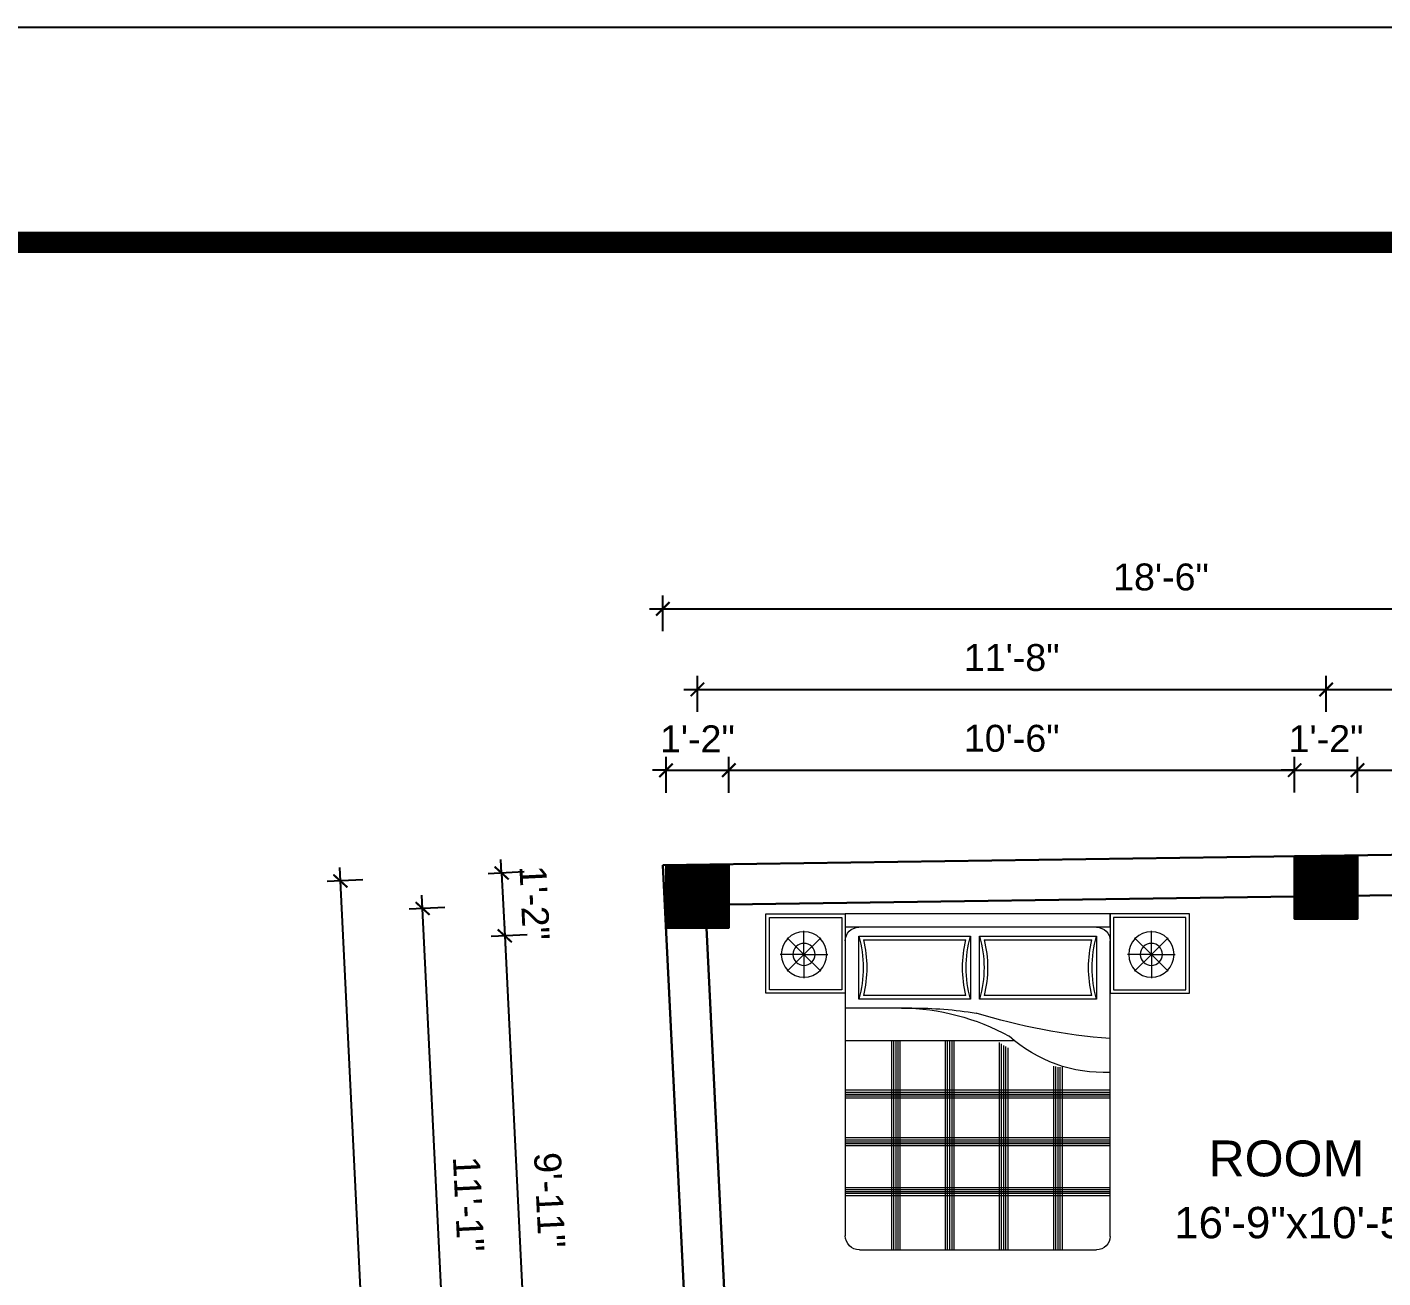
# Model space of a CAD drawing. Header units: inches. Extents: x -4737 to 13205, y 2479 to 13285.
# Drawn here: x -3729 to -3426.7, y 8983 to 9261.9 of the extents above; entities that cross this region are included whole.
import ezdxf

# ---------------------------------------------------------------- set-up
doc = ezdxf.new("R2010")
doc.units = ezdxf.units.IN
doc.header["$MEASUREMENT"] = 0
for name, color, linetype, lineweight in [('A-FURN', 9, 'Continuous', 5), ('hatch-.09', 8, 'Continuous', 9), ('Label', 7, 'Continuous', 13), ('ns_DIMS', 1, 'Continuous', 0), ('Text', 7, 'Continuous', 13), ('WALL', 12, 'Continuous', 30)]:
    doc.layers.add(name, color=color, linetype=linetype, lineweight=lineweight)
doc.layers.add('furniture', color=253, linetype='Continuous')
doc.styles.add('arial 1000', font='arial.ttf')
doc.styles.add('dim', font='arial.ttf', dxfattribs={"height": 7})
doc.styles.get("Standard").update_dxf_attribs({"font": 'arial.ttf'})
doc.dimstyles.new("1-8'", dxfattribs={"dimtxt": 6, "dimasz": 3, "dimexe": 3, "dimexo": 6, "dimgap": 4, "dimtad": 1, "dimdec": 0, "dimzin": 0, "dimdsep": 46, "dimlunit": 4, "dimtxsty": 'arial 1000', "dimblk": 'ARCHTICK', "dimcen": 8, "dimdle": 3, "dimclrt": 7, "dimazin": 0, "dimtfac": 1, "dimtdec": 0, "dimtix": 1, "dimtmove": 2, "dimatfit": 3, "dimfxl": 5, "dimfxlon": 1, "dimarcsym": 0})

# ---------------------------------------------------------------- blocks, each defined once
blk = doc.blocks.new('A$C3AED30AC')
at = {"layer": 'A-FURN', "color": 147, "linetype": 'ByBlock'}
for p, q in [((0, 1532.2), (0, 1982.2)), ((0, 1982.2), (450, 1982.2)), ((450, 1982.2), (1949.6, 1982.2)), ((450, 1982.2), (450, 1532.2)), ((450, 1906), (450, 1982.2)), ((1949.6, 1982.2), (1949.6, 1532.2)), ((2399.6, 1982.2), (1949.6, 1982.2)), ((2399.6, 1532.2), (2399.6, 1982.2)), ((450, 1906), (1949.6, 1906)), ((450, 155.2), (450, 1829.8)), ((1949.6, 1829.8), (1949.6, 159)), ((450, 1532.2), (0, 1532.2)), ((1949.6, 1532.2), (2399.6, 1532.2)), ((1869.6, 79), (526.2, 79))]:
    blk.add_line(p, q, dxfattribs=at)
at = {"layer": 'A-FURN', "color": 8}
for p, q in [((20, 1552.2), (20, 1962.2)), ((20, 1962.2), (430, 1962.2)), ((430, 1962.2), (430, 1552.2)), ((1969.6, 1962.2), (1969.6, 1552.2)), ((2379.6, 1962.2), (1969.6, 1962.2)), ((2379.6, 1552.2), (2379.6, 1962.2)), ((430, 1552.2), (20, 1552.2)), ((1969.6, 1552.2), (2379.6, 1552.2))]:
    blk.add_line(p, q, dxfattribs=at)
at = {"layer": 'A-FURN', "color": 5, "linetype": 'ByBlock'}
for p, q in [((216, 1752.2), (121, 1847.2)), ((216, 1752.2), (216, 1886.6)), ((216, 1752.2), (311.1, 1847.2)), ((526.2, 1855.2), (526.2, 1499.6)), ((1189.3, 1855.2), (526.2, 1855.2)), ((1189.3, 1499.6), (1189.3, 1855.2)), ((1873.4, 1855.2), (1240.1, 1855.2)), ((1240.1, 1855.2), (1240.1, 1499.6)), ((1873.4, 1499.6), (1873.4, 1855.2)), ((2183.6, 1752.2), (2088.5, 1847.2)), ((2183.6, 1752.2), (2183.6, 1886.6)), ((2183.6, 1752.2), (2278.6, 1847.2)), ((216, 1752.2), (81.7, 1752.2)), ((216, 1752.2), (121, 1657.2)), ((216, 1752.2), (216, 1752.2)), ((216, 1752.2), (216, 1752.2)), ((216, 1752.2), (216, 1752.2)), ((216, 1752.2), (350.4, 1752.2)), ((216, 1752.2), (216, 1617.8)), ((216, 1752.2), (311.1, 1657.2)), ((2183.6, 1752.2), (2049.2, 1752.2)), ((2183.6, 1752.2), (2088.5, 1657.2)), ((2183.6, 1752.2), (2317.9, 1752.2)), ((2183.6, 1752.2), (2183.6, 1752.2)), ((2183.6, 1752.2), (2183.6, 1752.2)), ((2183.6, 1752.2), (2183.6, 1752.2)), ((2183.6, 1752.2), (2278.6, 1657.2)), ((2183.6, 1752.2), (2183.6, 1617.8)), ((526.2, 1499.6), (1189.3, 1499.6)), ((1240.1, 1499.6), (1873.4, 1499.6)), ((1573.7, 1448.8), (1949.6, 1448.8)), ((996, 1263.6), (1949.6, 1263.6))]:
    blk.add_line(p, q, dxfattribs=at)
at = {"layer": 'A-FURN', "color": 9}
for p, q in [((1163.2, 1835.2), (552.3, 1835.2)), ((1847.3, 1835.2), (1266.2, 1835.2)), ((552.3, 1519.6), (1163.2, 1519.6)), ((1266.2, 1519.6), (1847.3, 1519.6))]:
    blk.add_line(p, q, dxfattribs=at)
at = {"layer": 'A-FURN', "color": 8, "linetype": 'Continuous'}
for p, q in [((1041.9, 1230), (1041.9, 79)), ((1053.9, 1237.2), (1053.9, 79)), ((1067, 1245.2), (1067, 79)), ((1079, 1252.8), (1079, 79)), ((1335, 1263.6), (1335, 79)), ((1347, 1263.6), (1347, 79)), ((1359, 1263.6), (1359, 79)), ((1372.1, 1263.6), (1372.1, 79)), ((1384.1, 1263.6), (1384.1, 79)), ((1639.9, 1263.6), (1639.9, 79)), ((1651.9, 1263.6), (1651.9, 79)), ((1663.9, 1263.6), (1663.9, 79)), ((1676.9, 1263.6), (1676.9, 79)), ((1688.9, 1263.6), (1688.9, 79)), ((1029.9, 1223.1), (1029.9, 79)), ((722, 1114.6), (722, 79)), ((734, 1114.6), (734, 79)), ((746, 1114.6), (746, 79)), ((759.1, 1117.1), (759.1, 79)), ((771.1, 1120.2), (771.1, 79)), ((450, 983.2), (1949.6, 983.2)), ((450, 971.2), (1949.6, 971.2)), ((450, 959.2), (1949.6, 959.2)), ((450, 949.8), (1949.6, 949.8)), ((450, 937.8), (1949.6, 937.8)), ((450, 713), (1949.6, 713)), ((450, 701), (1949.6, 701)), ((450, 689), (1949.6, 689)), ((450, 679.6), (1949.6, 679.6)), ((450, 667.6), (1949.6, 667.6)), ((450, 431.1), (1949.6, 431.1)), ((450, 419.1), (1949.6, 419.1)), ((450, 407.1), (1949.6, 407.1)), ((450, 397.7), (1949.6, 397.7)), ((450, 385.7), (1949.6, 385.7))]:
    blk.add_line(p, q, dxfattribs=at)
at = {"layer": 'A-FURN', "color": 5, "linetype": 'ByBlock'}
for centre, radius in [((216, 1752.2), 128.5), ((2183.6, 1752.2), 128.5), ((216, 1752.2), 62.8), ((2183.6, 1752.2), 62.8)]:
    blk.add_circle(centre, radius, dxfattribs=at)
at = {"layer": 'A-FURN', "color": 147, "linetype": 'ByBlock'}
for centre, radius, start, end in [((526.2, 1829.8), 76.2, 90, 180), ((1873.4, 1829.8), 76.2, 0, 90), ((526.2, 155.2), 76.2, 180, 270), ((1869.6, 159), 80, 270, 0)]:
    blk.add_arc(centre, radius, start, end, dxfattribs=at)
at = {"layer": 'A-FURN', "color": 5, "linetype": 'ByBlock'}
for centre, radius, start, end in [((-83.4, 1677.4), 635, 343.7398, 16.2602), ((1798.9, 1677.4), 635, 163.73979, 196.26021), ((630.5, 1677.4), 635, 343.7398, 16.2602), ((2483, 1677.4), 635, 163.73979, 196.26021), ((193.9, 4688.5), 3422.4, 274.28895, 287.24996), ((1638.5, 177.4), 1271.4, 90.35642, 119.03891), ((1572.9, -870.3), 2319.1, 89.98014, 99.03119), ((485.1, 1886.5), 802.9, 267.49694, 311.91323)]:
    blk.add_arc(centre, radius, start, end, dxfattribs=at)
at = {"layer": 'A-FURN', "color": 9}
for centre, start, end in [((-83.4, 1677.4), 346.05939, 13.94061), ((1798.9, 1677.4), 166.05939, 193.94061), ((630.5, 1677.4), 346.05939, 13.94061), ((2483, 1677.4), 166.05939, 193.94061)]:
    blk.add_arc(centre, 655, start, end, dxfattribs=at)
blk = doc.blocks.new('_ArchTick')
at = {"color": 0, "const_width": 0.15}
blk.add_lwpolyline([(-0.5, -0.5), (0.5, 0.5)], dxfattribs=at)
blk = doc.blocks.new('*D1456')
at = {"layer": 'Defpoints', "color": 0, "transparency": 16777216}
for p in [(-3572.56, 9096.16), (-3586.56, 9075.02), (-3572.56, 9075.02)]:
    blk.add_point(p, dxfattribs=at)
at = {"layer": 'ns_DIMS', "color": 0, "lineweight": -2, "transparency": 16777216}
for p, q in [((-3586.56, 9091.16), (-3586.56, 9099.16)), ((-3572.56, 9091.16), (-3572.56, 9099.16)), ((-3586.56, 9096.16), (-3589.56, 9096.16)), ((-3586.56, 9096.16), (-3572.56, 9096.16)), ((-3572.56, 9096.16), (-3569.56, 9096.16))]:
    blk.add_line(p, q, dxfattribs=at)
at = {"layer": 'ns_DIMS', "color": 0, "lineweight": -2, "transparency": 16777216, "xscale": 3, "yscale": 3, "zscale": 3}
blk.add_blockref('_ArchTick', (-3586.56, 9096.16), dxfattribs=at)
at = {"layer": 'ns_DIMS', "color": 0, "lineweight": -2, "transparency": 16777216, "xscale": 3, "yscale": 3, "zscale": 3, "rotation": 180}
blk.add_blockref('_ArchTick', (-3572.56, 9096.16), dxfattribs=at)
at = {"layer": 'ns_DIMS', "color": 7, "transparency": 16777216, "insert": (-3579.56, 9103.17), "char_height": 6, "attachment_point": 5, "style": 'arial 1000'}
blk.add_mtext('1\'-2"', dxfattribs=at)
blk = doc.blocks.new('*D1457')
at = {"layer": 'Defpoints', "color": 0, "transparency": 16777216}
for p in [(-3439.37, 9114.19), (-3439.37, 9077.01), (-3579.56, 9075.02)]:
    blk.add_point(p, dxfattribs=at)
at = {"layer": 'ns_DIMS', "color": 0, "lineweight": -2, "transparency": 16777216}
for p, q in [((-3579.56, 9109.19), (-3579.56, 9117.19)), ((-3439.37, 9109.19), (-3439.37, 9117.19)), ((-3582.56, 9114.19), (-3436.37, 9114.19))]:
    blk.add_line(p, q, dxfattribs=at)
at = {"layer": 'ns_DIMS', "color": 0, "lineweight": -2, "transparency": 16777216, "xscale": 3, "yscale": 3, "zscale": 3, "rotation": 180}
blk.add_blockref('_ArchTick', (-3579.56, 9114.19), dxfattribs=at)
at = {"layer": 'ns_DIMS', "color": 0, "lineweight": -2, "transparency": 16777216, "xscale": 3, "yscale": 3, "zscale": 3}
blk.add_blockref('_ArchTick', (-3439.37, 9114.19), dxfattribs=at)
at = {"layer": 'ns_DIMS', "color": 7, "transparency": 16777216, "insert": (-3509.47, 9121.25), "char_height": 6, "attachment_point": 5, "style": 'arial 1000'}
blk.add_mtext('11\'-8"', dxfattribs=at)
blk = doc.blocks.new('*D1458')
at = {"layer": 'Defpoints', "color": 0, "transparency": 16777216}
for p in [(-3365.11, 9132.16), (-3365.11, 9078.16), (-3587.25, 9075.02)]:
    blk.add_point(p, dxfattribs=at)
at = {"layer": 'ns_DIMS', "color": 0, "lineweight": -2, "transparency": 16777216}
for p, q in [((-3587.25, 9127.16), (-3587.25, 9135.16)), ((-3365.11, 9127.16), (-3365.11, 9135.16)), ((-3590.25, 9132.16), (-3362.11, 9132.16))]:
    blk.add_line(p, q, dxfattribs=at)
at = {"layer": 'ns_DIMS', "color": 0, "lineweight": -2, "transparency": 16777216, "xscale": 3, "yscale": 3, "zscale": 3, "rotation": 180}
blk.add_blockref('_ArchTick', (-3587.25, 9132.16), dxfattribs=at)
at = {"layer": 'ns_DIMS', "color": 0, "lineweight": -2, "transparency": 16777216, "xscale": 3, "yscale": 3, "zscale": 3}
blk.add_blockref('_ArchTick', (-3365.11, 9132.16), dxfattribs=at)
at = {"layer": 'ns_DIMS', "color": 7, "transparency": 16777216, "insert": (-3476.18, 9139.22), "char_height": 6, "attachment_point": 5, "style": 'arial 1000'}
blk.add_mtext('18\'-6"', dxfattribs=at)
blk = doc.blocks.new('*D1459')
at = {"layer": 'Defpoints', "color": 0, "transparency": 16777216}
for p in [(-3446.37, 9096.19), (-3446.37, 9077.01), (-3572.56, 9075.02)]:
    blk.add_point(p, dxfattribs=at)
at = {"layer": 'ns_DIMS', "color": 0, "lineweight": -2, "transparency": 16777216}
for p, q in [((-3572.56, 9091.19), (-3572.56, 9099.19)), ((-3446.37, 9091.19), (-3446.37, 9099.19)), ((-3575.56, 9096.19), (-3443.37, 9096.19))]:
    blk.add_line(p, q, dxfattribs=at)
at = {"layer": 'ns_DIMS', "color": 0, "lineweight": -2, "transparency": 16777216, "xscale": 3, "yscale": 3, "zscale": 3, "rotation": 180}
blk.add_blockref('_ArchTick', (-3572.56, 9096.19), dxfattribs=at)
at = {"layer": 'ns_DIMS', "color": 0, "lineweight": -2, "transparency": 16777216, "xscale": 3, "yscale": 3, "zscale": 3}
blk.add_blockref('_ArchTick', (-3446.37, 9096.19), dxfattribs=at)
at = {"layer": 'ns_DIMS', "color": 7, "transparency": 16777216, "insert": (-3509.47, 9103.25), "char_height": 6, "attachment_point": 5, "style": 'arial 1000'}
blk.add_mtext('10\'-6"', dxfattribs=at)
blk = doc.blocks.new('*D1460')
at = {"layer": 'Defpoints', "color": 0, "transparency": 16777216}
for p in [(-3432.37, 9096.19), (-3446.37, 9077.01), (-3432.37, 9077.01)]:
    blk.add_point(p, dxfattribs=at)
at = {"layer": 'ns_DIMS', "color": 0, "lineweight": -2, "transparency": 16777216}
for p, q in [((-3446.37, 9091.19), (-3446.37, 9099.19)), ((-3432.37, 9091.19), (-3432.37, 9099.19)), ((-3446.37, 9096.19), (-3449.37, 9096.19)), ((-3446.37, 9096.19), (-3432.37, 9096.19)), ((-3432.37, 9096.19), (-3429.37, 9096.19))]:
    blk.add_line(p, q, dxfattribs=at)
at = {"layer": 'ns_DIMS', "color": 0, "lineweight": -2, "transparency": 16777216, "xscale": 3, "yscale": 3, "zscale": 3}
blk.add_blockref('_ArchTick', (-3446.37, 9096.19), dxfattribs=at)
at = {"layer": 'ns_DIMS', "color": 0, "lineweight": -2, "transparency": 16777216, "xscale": 3, "yscale": 3, "zscale": 3, "rotation": 180}
blk.add_blockref('_ArchTick', (-3432.37, 9096.19), dxfattribs=at)
at = {"layer": 'ns_DIMS', "color": 7, "transparency": 16777216, "insert": (-3439.37, 9103.2), "char_height": 6, "attachment_point": 5, "style": 'arial 1000'}
blk.add_mtext('1\'-2"', dxfattribs=at)
blk = doc.blocks.new('*D1461')
at = {"layer": 'Defpoints', "color": 0, "transparency": 16777216}
for p in [(-3379.11, 9096.16), (-3432.37, 9077.01), (-3379.11, 9078.16)]:
    blk.add_point(p, dxfattribs=at)
at = {"layer": 'ns_DIMS', "color": 0, "lineweight": -2, "transparency": 16777216}
for p, q in [((-3432.37, 9091.16), (-3432.37, 9099.16)), ((-3379.11, 9091.16), (-3379.11, 9099.16)), ((-3435.37, 9096.16), (-3376.11, 9096.16))]:
    blk.add_line(p, q, dxfattribs=at)
at = {"layer": 'ns_DIMS', "color": 0, "lineweight": -2, "transparency": 16777216, "xscale": 3, "yscale": 3, "zscale": 3, "rotation": 180}
blk.add_blockref('_ArchTick', (-3432.37, 9096.16), dxfattribs=at)
at = {"layer": 'ns_DIMS', "color": 0, "lineweight": -2, "transparency": 16777216, "xscale": 3, "yscale": 3, "zscale": 3}
blk.add_blockref('_ArchTick', (-3379.11, 9096.16), dxfattribs=at)
at = {"layer": 'ns_DIMS', "color": 7, "transparency": 16777216, "insert": (-3405.74, 9103.21), "char_height": 6, "attachment_point": 5, "style": 'arial 1000'}
blk.add_mtext('4\'-5"', dxfattribs=at)
blk = doc.blocks.new('*D1463')
at = {"layer": 'Defpoints', "color": 0, "transparency": 16777216}
for p in [(-3372.11, 9114.16), (-3439.37, 9077.01), (-3372.11, 9078.16)]:
    blk.add_point(p, dxfattribs=at)
at = {"layer": 'ns_DIMS', "color": 0, "lineweight": -2, "transparency": 16777216}
for p, q in [((-3439.37, 9109.16), (-3439.37, 9117.16)), ((-3372.11, 9109.16), (-3372.11, 9117.16)), ((-3442.37, 9114.16), (-3369.11, 9114.16))]:
    blk.add_line(p, q, dxfattribs=at)
at = {"layer": 'ns_DIMS', "color": 0, "lineweight": -2, "transparency": 16777216, "xscale": 3, "yscale": 3, "zscale": 3, "rotation": 180}
blk.add_blockref('_ArchTick', (-3439.37, 9114.16), dxfattribs=at)
at = {"layer": 'ns_DIMS', "color": 0, "lineweight": -2, "transparency": 16777216, "xscale": 3, "yscale": 3, "zscale": 3}
blk.add_blockref('_ArchTick', (-3372.11, 9114.16), dxfattribs=at)
at = {"layer": 'ns_DIMS', "color": 7, "transparency": 16777216, "insert": (-3405.74, 9121.21), "char_height": 6, "attachment_point": 5, "style": 'arial 1000'}
blk.add_mtext('5\'-7"', dxfattribs=at)
blk = doc.blocks.new('*D1496')
at = {"layer": 'Defpoints', "color": 0, "transparency": 16777216}
for p in [(-3587.25, 9075.02), (-3622.52, 9059.24), (-3586.56, 9061.02)]:
    blk.add_point(p, dxfattribs=at)
at = {"layer": 'ns_DIMS', "color": 0, "lineweight": -2, "transparency": 16777216}
for p, q in [((-3618.22, 9073.49), (-3626.21, 9073.1)), ((-3623.21, 9073.24), (-3623.36, 9076.24)), ((-3623.21, 9073.24), (-3622.52, 9059.24)), ((-3617.53, 9059.49), (-3625.52, 9059.1)), ((-3622.52, 9059.24), (-3622.37, 9056.25))]:
    blk.add_line(p, q, dxfattribs=at)
at = {"layer": 'ns_DIMS', "color": 0, "lineweight": -2, "transparency": 16777216, "xscale": 3, "yscale": 3, "zscale": 3}
for p, rotation in [((-3623.21, 9073.24), 272.820296018638), ((-3622.52, 9059.24), 92.82029601863802)]:
    blk.add_blockref('_ArchTick', p, dxfattribs=dict(at, rotation=rotation))
at = {"layer": 'ns_DIMS', "color": 7, "transparency": 16777216, "insert": (-3615.86, 9066.59), "char_height": 6, "attachment_point": 5, "rotation": 272.8203, "style": 'arial 1000'}
blk.add_mtext('1\'-2"', dxfattribs=at)
blk = doc.blocks.new('*D1497')
at = {"layer": 'Defpoints', "color": 0, "transparency": 16777216}
for p in [(-3586.56, 9061.02), (-3616.68, 8940.7), (-3580.04, 8942.51)]:
    blk.add_point(p, dxfattribs=at)
at = {"layer": 'ns_DIMS', "color": 0, "lineweight": -2, "transparency": 16777216}
for p, q in [((-3622.67, 9062.24), (-3616.53, 8937.71)), ((-3617.53, 9059.49), (-3625.52, 9059.1)), ((-3611.69, 8940.95), (-3619.68, 8940.56))]:
    blk.add_line(p, q, dxfattribs=at)
at = {"layer": 'ns_DIMS', "color": 0, "lineweight": -2, "transparency": 16777216, "xscale": 3, "yscale": 3, "zscale": 3}
for p, rotation in [((-3622.52, 9059.24), 92.82029601864603), ((-3616.68, 8940.7), 272.820296018646)]:
    blk.add_blockref('_ArchTick', p, dxfattribs=dict(at, rotation=rotation))
at = {"layer": 'ns_DIMS', "color": 7, "transparency": 16777216, "insert": (-3612.54, 9000.32), "char_height": 6, "attachment_point": 5, "rotation": 272.8203, "style": 'arial 1000'}
blk.add_mtext('9\'-11"', dxfattribs=at)
blk = doc.blocks.new('*D1505')
at = {"layer": 'Defpoints', "color": 0, "transparency": 16777216}
for p in [(-3587.25, 9075.02), (-3659.17, 9071.47), (-3567.28, 8669.51)]:
    blk.add_point(p, dxfattribs=at)
at = {"layer": 'ns_DIMS', "color": 0, "lineweight": -2, "transparency": 16777216}
for p, q in [((-3639.04, 8662.97), (-3659.31, 9074.47)), ((-3654.17, 9071.72), (-3662.16, 9071.33)), ((-3634.2, 8666.21), (-3642.19, 8665.82))]:
    blk.add_line(p, q, dxfattribs=at)
at = {"layer": 'ns_DIMS', "color": 0, "lineweight": -2, "transparency": 16777216, "xscale": 3, "yscale": 3, "zscale": 3}
for p, rotation in [((-3659.17, 9071.47), 92.82029601863792), ((-3639.19, 8665.97), 272.8202960186379)]:
    blk.add_blockref('_ArchTick', p, dxfattribs=dict(at, rotation=rotation))
at = {"layer": 'ns_DIMS', "color": 7, "transparency": 16777216, "insert": (-3642.12, 8869.07), "char_height": 6, "attachment_point": 5, "rotation": 272.8203, "style": 'arial 1000'}
blk.add_mtext('33\'-10"', dxfattribs=at)
blk = doc.blocks.new('*D1507')
at = {"layer": 'Defpoints', "color": 0, "transparency": 16777216}
for p in [(-3586.56, 9068.02), (-3640.84, 9065.34), (-3580.04, 8935.51)]:
    blk.add_point(p, dxfattribs=at)
at = {"layer": 'ns_DIMS', "color": 0, "lineweight": -2, "transparency": 16777216}
for p, q in [((-3634.17, 8929.84), (-3640.99, 9068.34)), ((-3635.85, 9065.59), (-3643.84, 9065.19)), ((-3629.32, 8933.08), (-3637.31, 8932.69))]:
    blk.add_line(p, q, dxfattribs=at)
at = {"layer": 'ns_DIMS', "color": 0, "lineweight": -2, "transparency": 16777216, "xscale": 3, "yscale": 3, "zscale": 3}
for p, rotation in [((-3640.84, 9065.34), 92.82029601864603), ((-3634.31, 8932.83), 272.820296018646)]:
    blk.add_blockref('_ArchTick', p, dxfattribs=dict(at, rotation=rotation))
at = {"layer": 'ns_DIMS', "color": 7, "transparency": 16777216, "insert": (-3630.57, 8999.43), "char_height": 6, "attachment_point": 5, "rotation": 272.8203, "style": 'arial 1000'}
blk.add_mtext('11\'-1"', dxfattribs=at)

msp = doc.modelspace()

# ---------------------------------------------------------------- hatches: boundary and pattern name
at = {"layer": 'hatch-.09'}
h = msp.add_hatch(dxfattribs=at)
h.set_pattern_fill('ANSI31', color=256)
h.set_pattern_definition([(45, (-18878.7581, 8786.86879), (-0.0883883476, 0.0883883476), [])])
h.paths.add_polyline_path([(-3432.37, 9077.01), (-3446.37, 9077.01), (-3446.37, 9063.01), (-3432.37, 9063.01)])
h = msp.add_hatch(dxfattribs=at)
h.set_pattern_fill('ANSI31', color=256)
h.set_pattern_definition([(45, (-19018.95231, 8784.87735), (-0.0883883476, 0.0883883476), [])])
h.paths.add_polyline_path([(-3572.56, 9075.02), (-3586.56, 9075.02), (-3586.56, 9061.02), (-3572.56, 9061.02)])

# ---------------------------------------------------------------- linework, layer by layer
msp.add_lwpolyline([(-4506.27, 7016.82), (-4506.27, 9261.86), (-1331.47, 9261.86), (-1331.47, 7016.82)], close=True)
at = {"const_width": 4.8}
msp.add_lwpolyline([(-1379.47, 7064.82), (-1379.47, 9213.86), (-4362.27, 9213.86), (-4362.27, 7064.82)], close=True, dxfattribs=at)
at = {"layer": 'WALL'}
for p, q in [((-3365.11, 9078.16), (-3587.25, 9075.02)), ((-3573.63, 8798.51), (-3587.25, 9075.02)), ((-3446.37, 9068.01), (-3572.56, 9066.22)), ((-3379.11, 9068.96), (-3434.62, 9068.17)), ((-3571.71, 8942.51), (-3577.55, 9061.02))]:
    msp.add_line(p, q, dxfattribs=at)
for points in [[(-3446.37, 9077.01), (-3432.37, 9077.01), (-3432.37, 9063.01), (-3446.37, 9063.01)], [(-3586.56, 9075.02), (-3572.56, 9075.02), (-3572.56, 9061.02), (-3586.56, 9061.02)]]:
    msp.add_lwpolyline(points, close=True, dxfattribs=at)

# ---------------------------------------------------------------- block references
at = {"layer": 'furniture', "xscale": -0.03937007859349251, "yscale": 0.03937007859349251, "zscale": 0.03937007859349251}
msp.add_blockref('A$C3AED30AC', (-3469.82, 8986.11), dxfattribs=at)

# ---------------------------------------------------------------- texts
at = {"layer": 'Label', "color": 5, "linetype": 'ByBlock', "insert": (-3448.22, 9013.61), "char_height": 8, "width": 88.4068, "attachment_point": 2, "style": 'dim'}
msp.add_mtext('ROOM', dxfattribs=at)
at = {"layer": 'Text', "insert": (-3445.88, 8998.81), "char_height": 7, "width": 440.957, "attachment_point": 2}
msp.add_mtext('16\'-9"x10\'-5"', dxfattribs=at)

# ---------------------------------------------------------------- dimensions: what is measured, and where the dimension line sits
at = {"layer": 'ns_DIMS'}
for base, p1, p2, picture, middle in [((-3365.11, 9132.16), (-3587.25, 9075.02), (-3365.11, 9078.16), '*D1458', (-3476.18, 9139.22)), ((-3439.37, 9114.19), (-3579.56, 9075.02), (-3439.37, 9077.01), '*D1457', (-3509.47, 9121.25)), ((-3372.11, 9114.16), (-3439.37, 9077.01), (-3372.11, 9078.16), '*D1463', (-3405.74, 9121.21)), ((-3572.56, 9096.16), (-3586.56, 9075.02), (-3572.56, 9075.02), '*D1456', (-3579.56, 9103.17)), ((-3446.37, 9096.19), (-3572.56, 9075.02), (-3446.37, 9077.01), '*D1459', (-3509.47, 9103.25)), ((-3432.37, 9096.19), (-3446.37, 9077.01), (-3432.37, 9077.01), '*D1460', (-3439.37, 9103.2)), ((-3379.11, 9096.16), (-3432.37, 9077.01), (-3379.11, 9078.16), '*D1461', (-3405.74, 9103.21))]:
    dim = msp.add_linear_dim(base=base, p1=p1, p2=p2, dimstyle="1-8'", dxfattribs=at)
    dim.commit()
    dim.dimension.update_dxf_attribs({"geometry": picture, "text_midpoint": middle})
for p1, p2, distance, picture, middle in [((-3567.28, 8669.51), (-3587.25, 9075.02), 72, '*D1505', (-3642.12, 8869.07)), ((-3587.25, 9075.02), (-3586.56, 9061.02), -36, '*D1496', (-3615.86, 9066.59))]:
    dim = msp.add_aligned_dim(p1=p1, p2=p2, distance=distance, dimstyle="1-8'", dxfattribs=at)
    dim.commit()
    dim.dimension.update_dxf_attribs({"geometry": picture, "text_midpoint": middle})
for base, p1, p2, angle, picture, middle in [((-3640.84, 9065.34), (-3580.04, 8935.51), (-3586.56, 9068.02), 272.8203, '*D1507', (-3630.57, 8999.43)), ((-3616.68, 8940.7), (-3586.56, 9061.02), (-3580.04, 8942.51), 92.8203, '*D1497', (-3612.54, 9000.32))]:
    dim = msp.add_linear_dim(base=base, p1=p1, p2=p2, angle=angle, dimstyle="1-8'", dxfattribs=at)
    dim.commit()
    dim.dimension.update_dxf_attribs({"geometry": picture, "text_midpoint": middle})

doc.saveas('drawing.dxf')
